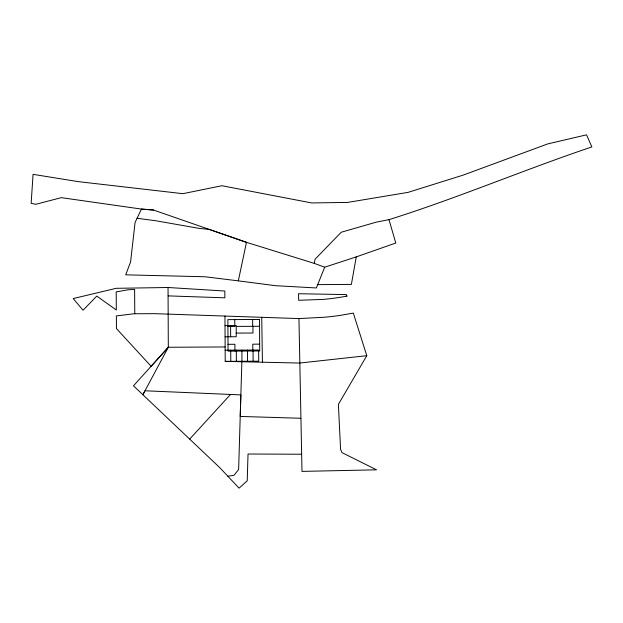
<?xml version="1.0" encoding="UTF-8"?>
<svg xmlns="http://www.w3.org/2000/svg" width="623" height="623" viewBox="0 0 623 623"><rect width="100%" height="100%" fill="white"/><g stroke="black" fill="none" stroke-linecap="round" stroke-linejoin="round"><path stroke-width="0.93" d="M241.864 361.753L240.213 416.444L300.862 418.267M356.247 256.894L324.708 267.189L314.249 263.373L315.074 259.215L341.233 232.239L376.237 222.154L388.986 219.662L395.784 243.032L356.247 256.894L351.38 284.399L317.699 284.625M153.445 210.029L141.468 209.071L135.059 222.504L130.589 261.925L125.698 274.836L204.944 276.76L238.329 280.856L246.467 242.331L153.437 210.013L141.468 209.079L61.288 197.647L35.893 204.282L31.15 203.339L33.066 174.347L77.992 181.597L182.905 193.683L221.897 185.716L311.648 202.934L347.603 202.42L408.026 192.375L463.084 175.149L547.71 143.921L586.531 134.833L591.85 146.919C523.748 169.861 457.547 198.091 388.986 219.662M324.708 267.189L316.367 287.958L275.631 285.708L238.329 280.856M225.129 346.956L168.311 347.268L142.877 394.709L144.995 390.777L240.867 394.904L238.632 469.493L234.069 475.256L227.862 476.237L219.623 467.507L133.478 385.816L168.311 347.268L168.046 287.499L116.205 288.317L73.21 298.549L83.038 310.238L96.775 296.096L116.314 310.013L116.205 291.899L127.91 289.804L134.63 289.422L134.77 313.766M366.799 355.686L338.39 404.389L340.586 449.331L342.004 452.633L376.541 469.82L301.984 471.393L298.954 318.579L324.723 317.208A257.26 257.26 0 0 0 340.431 315.347L353.303 313.089L366.799 355.686L299.694 363.053L225.207 361.371L224.965 316.071M168.311 347.268L151.124 366.285L116.454 328.578L116.361 315.931L133.898 313.766L154.403 313.657L298.954 318.579M189.735 439.028L230.533 394.46M225.012 325.634L236.179 325.58L236.242 336.747L225.074 336.802M227.925 326.444L234.809 326.413L234.77 319.591M236.187 326.405L259.557 326.273M236.218 333.103L252.969 333.009L252.938 326.312M228.018 344.317L234.902 344.278L234.941 351.092M259.659 344.145L252.774 344.184L252.806 350.998M225.144 350.204L258.646 350.025L258.709 361.192L225.207 361.371M301.618 454.237L248.032 454.011L247.23 480.777L239.076 488.167L227.862 476.237M168.085 295.878L224.864 297.825L224.825 291.034L168.046 287.499M137.068 218.284L155.695 220.737L199.742 228.485L209.079 229.357L246.467 242.331L314.249 263.373M261.722 317.302L262.431 362.212M253.063 350.056L253.125 361.223M252.642 319.498L252.673 326.312M247.479 350.087L247.541 361.254M241.895 350.118L241.958 361.285M236.312 350.149L236.374 361.317M230.596 325.603L230.658 336.778M230.728 350.173L230.79 361.348M346.972 296.112L340.703 297.218A241.202 241.202 0 0 1 323.166 299.406L298.651 300.294L298.542 293.721L346.333 294.593L346.972 296.112M259.526 319.459L227.886 319.63L228.057 351.131L259.69 350.959L259.526 319.459"/></g></svg>
